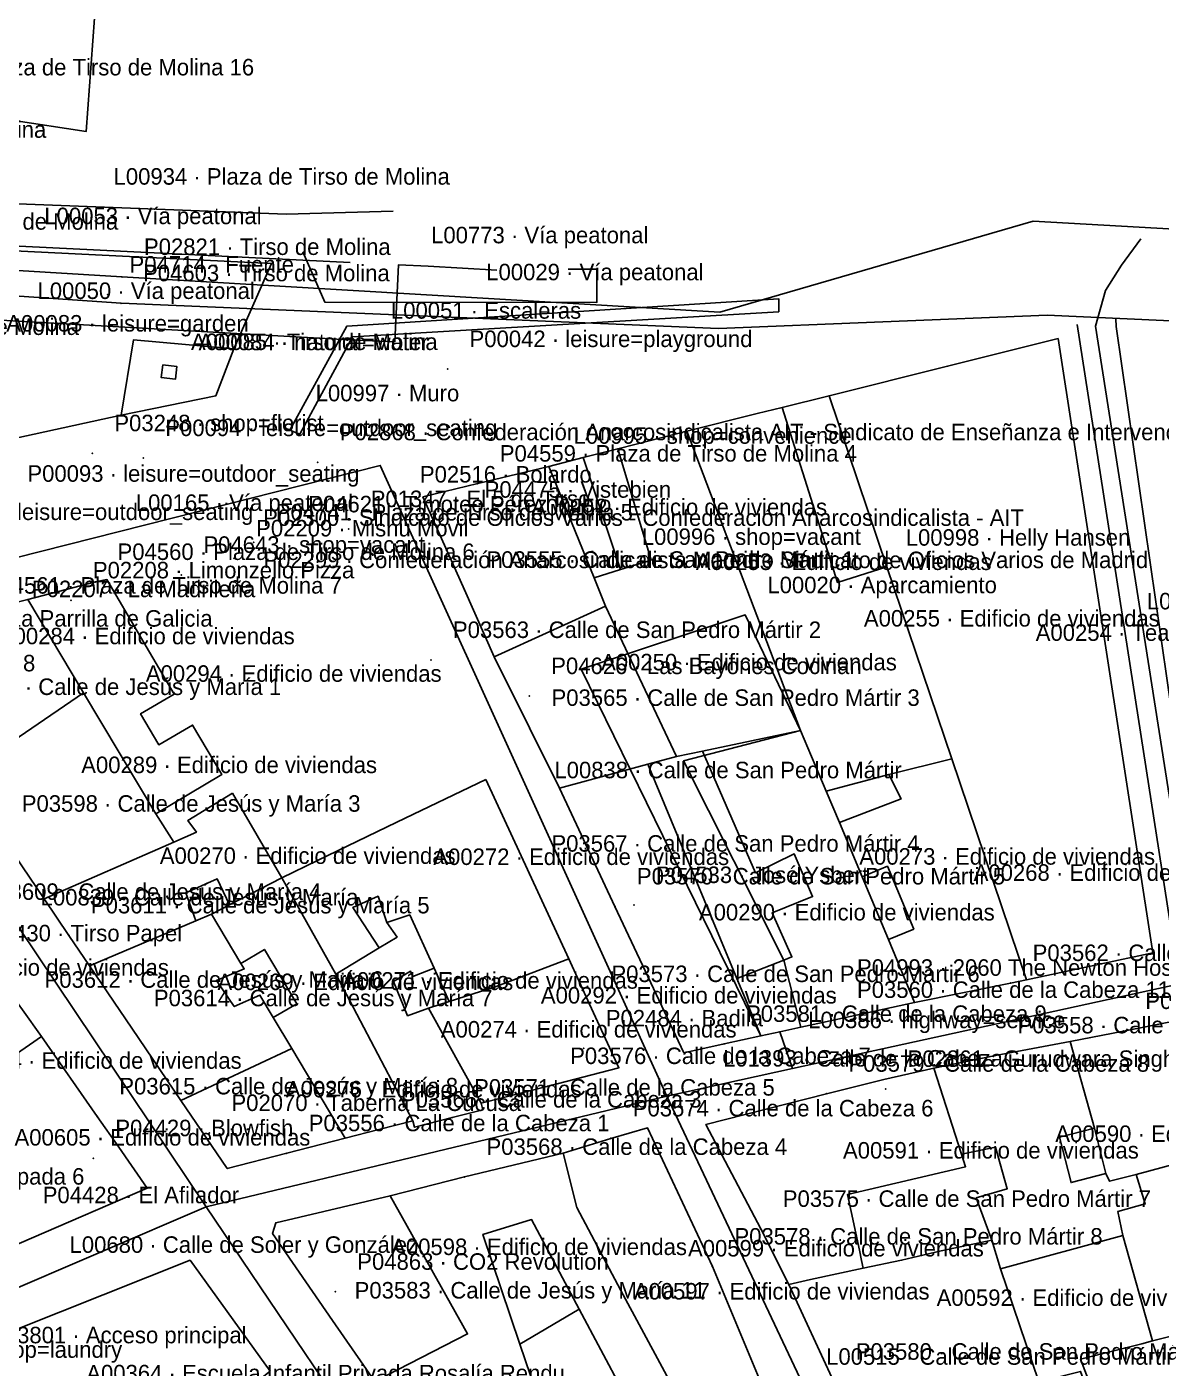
# Model space of a CAD drawing. Header units: metres. Extents: x 436207 to 441321, y 4465685 to 4475088.
# Drawn here: x 440239.6 to 440342.7, y 4473673.3 to 4473795.2 of the extents above; entities that cross this region are included whole.
import ezdxf

# ---------------------------------------------------------------- set-up
doc = ezdxf.new("R2010")
doc.units = ezdxf.units.M
for name, color, linetype, true_color in [('G_A_EDI', 7, 'CONTINUOUS', 0xa4a4a4), ('G_A_EQU', 7, 'CONTINUOUS', 0x8e5aa4), ('G_A_PAT', 7, 'CONTINUOUS', 0xa63603), ('G_A_VER', 7, 'CONTINUOUS', 0x4d745d), ('G_L_ACC', 7, 'CONTINUOUS', 0xe68241), ('G_L_BAR', 7, 'CONTINUOUS', 0x333333), ('G_L_COM', 7, 'CONTINUOUS', 0xce3b37), ('G_L_EQU', 7, 'CONTINUOUS', 0x8e5aa4), ('G_L_INF', 7, 'CONTINUOUS', 0x777777), ('G_L_TRA', 7, 'CONTINUOUS', 0x376b91), ('G_L_VIA', 7, 'CONTINUOUS', 0x555555), ('G_P_BAR', 7, 'CONTINUOUS', 0x333333), ('G_P_COM', 7, 'CONTINUOUS', 0xce3b37), ('G_P_EQU', 7, 'CONTINUOUS', 0x8e5aa4), ('G_P_MOB', 7, 'CONTINUOUS', 0x268c9e), ('G_P_PAT', 7, 'CONTINUOUS', 0xa63603), ('G_P_TRA', 7, 'CONTINUOUS', 0x376b91), ('G_P_UMB', 7, 'CONTINUOUS', 0x9e6a39), ('G_P_VER', 7, 'CONTINUOUS', 0x4d745d), ('T_A_EDI', 7, 'CONTINUOUS', 0xa4a4a4), ('T_A_EQU', 7, 'CONTINUOUS', 0x8e5aa4), ('T_A_PAT', 7, 'CONTINUOUS', 0xa63603), ('T_A_VER', 7, 'CONTINUOUS', 0x4d745d), ('T_L_ACC', 7, 'CONTINUOUS', 0xe68241), ('T_L_BAR', 7, 'CONTINUOUS', 0x333333), ('T_L_COM', 7, 'CONTINUOUS', 0xce3b37), ('T_L_EQU', 7, 'CONTINUOUS', 0x8e5aa4), ('T_L_INF', 7, 'CONTINUOUS', 0x777777), ('T_L_TRA', 7, 'CONTINUOUS', 0x376b91), ('T_L_VIA', 7, 'CONTINUOUS', 0x555555), ('T_P_BAR', 7, 'CONTINUOUS', 0x333333), ('T_P_COM', 7, 'CONTINUOUS', 0xce3b37), ('T_P_EQU', 7, 'CONTINUOUS', 0x8e5aa4), ('T_P_MOB', 7, 'CONTINUOUS', 0x268c9e), ('T_P_PAT', 7, 'CONTINUOUS', 0xa63603), ('T_P_TRA', 7, 'CONTINUOUS', 0x376b91), ('T_P_UMB', 7, 'CONTINUOUS', 0x9e6a39), ('T_P_VER', 7, 'CONTINUOUS', 0x4d745d)]:
    doc.layers.add(name, color=color, linetype=linetype, true_color=true_color)

msp = doc.modelspace()

# ---------------------------------------------------------------- linework, layer by layer
at = {"layer": 'G_A_EDI'}
msp.add_lwpolyline([(440245.77, 4473795.95), (440245.02, 4473785.66), (440224.72, 4473788.75), (440208.04, 4473791.28), (440211.06, 4473801.24)], dxfattribs=at)
for points in [[(440312.52, 4473761.63), (440308.26, 4473760.57), (440305.99, 4473760.02), (440299.59, 4473758.42), (440309.92, 4473731.21), (440312.24, 4473725.69), (440317.94, 4473727.22), (440323.67, 4473728.63), (440317.76, 4473746.1)], [(440299.59, 4473758.42), (440294.98, 4473757.23), (440293.32, 4473756.82), (440290.18, 4473756.01), (440287.05, 4473755.2), (440291.16, 4473745.1), (440292.21, 4473742.5), (440298.64, 4473728.86), (440301.03, 4473729.34), (440309.92, 4473731.21)], [(440292.21, 4473742.5), (440291.16, 4473745.1), (440287.05, 4473755.2), (440280.6, 4473753.65), (440275.62, 4473752.44), (440279.39, 4473744), (440282.1, 4473737.92)], [(440239.72, 4473743.12), (440245.87, 4473744.71), (440246.9, 4473744.93), (440253.02, 4473734.53), (440249.96, 4473732.74), (440251.62, 4473729.92), (440254.68, 4473731.71), (440257.33, 4473727.2), (440251.35, 4473723.65), (440244.79, 4473734.64)], [(440233.64, 4473727.02), (440229.97, 4473732.44), (440225.21, 4473739.46), (440233.8, 4473741.65), (440239.72, 4473743.12), (440244.79, 4473734.64)], [(440282.1, 4473737.92), (440285.3, 4473731.45), (440288.02, 4473725.96), (440296.04, 4473728.15), (440298.64, 4473728.86), (440292.21, 4473742.5)], [(440241.2, 4473715.9), (440237.17, 4473721.83), (440233.64, 4473727.02), (440244.79, 4473734.64), (440251.35, 4473723.65), (440252.97, 4473721.05)], [(440320.29, 4473706.49), (440313.05, 4473704.91), (440309.94, 4473704.24), (440308.04, 4473703.83), (440306.32, 4473703.45), (440304.14, 4473708.68), (440308.39, 4473710.33), (440309.14, 4473710.63), (440307.34, 4473714.64), (440311.02, 4473716.12), (440309.35, 4473719.99), (440305.82, 4473718.28), (440301.03, 4473729.34), (440309.92, 4473731.21), (440312.24, 4473725.69), (440313.47, 4473722.84), (440315.52, 4473717.92), (440317.9, 4473712.21)], [(440288.02, 4473725.96), (440293.06, 4473715.22), (440299.31, 4473701.93), (440302.97, 4473702.73), (440306.32, 4473703.45), (440304.14, 4473708.68), (440296.04, 4473728.15)], [(440330.45, 4473708.55), (440329.01, 4473708.26), (440320.29, 4473706.49), (440317.9, 4473712.21), (440320.21, 4473713.17), (440317.82, 4473718.88), (440315.52, 4473717.92), (440313.47, 4473722.84), (440319.05, 4473725), (440317.94, 4473727.22), (440323.67, 4473728.63)], [(440281.34, 4473726.77), (440285.29, 4473718.2), (440288.86, 4473710.45), (440282.26, 4473707.96), (440277.99, 4473706.59), (440276.63, 4473709.61), (440274.42, 4473714.45), (440272.33, 4473713.75), (440271.54, 4473716.15), (440269.25, 4473715.13), (440271.63, 4473711.46), (440267.71, 4473709.08), (440262.81, 4473717.83), (440266.03, 4473719.41), (440273.24, 4473722.88)], [(440258.32, 4473725.52), (440262.81, 4473717.83), (440258.05, 4473715.36), (440256.91, 4473717.74), (440254.06, 4473716.45), (440254.98, 4473713.91), (440245.33, 4473709.82), (440243.45, 4473712.59), (440241.2, 4473715.9), (440252.97, 4473721.05), (440255.04, 4473721.98), (440254.26, 4473723.04)], [(440256.42, 4473714.52), (440258.05, 4473715.36), (440262.81, 4473717.83), (440267.71, 4473709.08), (440274.7, 4473695.74), (440271.61, 4473694.94), (440268.54, 4473694.15), (440263.69, 4473702.32), (440262.02, 4473705.12), (440264.15, 4473706.38), (440261.21, 4473711.31), (440259.08, 4473710.05)], [(440253.62, 4473697.59), (440249.17, 4473704.15), (440245.33, 4473709.82), (440254.98, 4473713.91), (440256.42, 4473714.52), (440259.08, 4473710.05), (440259.38, 4473709.55), (440256.86, 4473708.5), (440258.47, 4473706.12), (440260.81, 4473707.16), (440262.02, 4473705.12), (440263.69, 4473702.32)], [(440276.12, 4473705.99), (440280.91, 4473697.34), (440281.05, 4473696.75), (440278.26, 4473696.03), (440274.85, 4473695.16), (440274.7, 4473695.74), (440267.71, 4473709.08), (440271.63, 4473711.46), (440273.26, 4473712.44), (440272.33, 4473713.75), (440274.42, 4473714.45), (440276.63, 4473709.61), (440274.71, 4473708.85), (440274.5, 4473709.33), (440272.95, 4473708.41), (440274.22, 4473705.29)], [(440288.86, 4473710.45), (440290.74, 4473706.35), (440292.39, 4473702.81), (440293.42, 4473700.56), (440286.99, 4473698.9), (440280.91, 4473697.34), (440276.12, 4473705.99), (440277.99, 4473706.59), (440282.26, 4473707.96)], [(440217.41, 4473694.92), (440220.93, 4473689.54), (440240.96, 4473703.41), (440239.24, 4473705.83), (440237.28, 4473708.54), (440226.86, 4473701.41), (440228.23, 4473699.47), (440225.28, 4473697.52), (440223.97, 4473699.42)], [(440337.99, 4473690.25), (440337.67, 4473690.94), (440336.62, 4473695.07), (440334.42, 4473702.96), (440339.25, 4473703.9), (440344.79, 4473704.98), (440347.44, 4473694.18), (440347.79, 4473692.85), (440340.41, 4473690.85)], [(440220.93, 4473689.54), (440227.86, 4473679.79), (440240.05, 4473685.07), (440250.57, 4473689.63), (440247.99, 4473693.34), (440246.03, 4473696.14), (440240.96, 4473703.41)], [(440263.69, 4473702.32), (440268.54, 4473694.15), (440263.24, 4473692.79), (440257.83, 4473691.4), (440253.62, 4473697.59)], [(440336.62, 4473695.07), (440333.44, 4473694.25), (440334.51, 4473690.12), (440337.67, 4473690.94), (440337.99, 4473690.25), (440340.41, 4473690.85), (440341.24, 4473688.19), (440338.76, 4473687.5), (440339.19, 4473685.31), (440328.08, 4473682.3), (440327.31, 4473684.89), (440325.89, 4473688.74), (440328.71, 4473689.56), (440327.63, 4473693.34), (440324.55, 4473692.7), (440322.02, 4473700.54), (440327.64, 4473701.69), (440334.42, 4473702.96)], [(440322.02, 4473700.54), (440317.5, 4473699.5), (440312.27, 4473698.2), (440301.32, 4473695.41), (440306.31, 4473685.92), (440308.85, 4473680.86), (440310.84, 4473681.31), (440315.62, 4473682.35), (440315.45, 4473683.05), (440315.28, 4473683.99), (440314.2, 4473689.05), (440324.91, 4473691.56), (440324.55, 4473692.7)], [(440288.36, 4473692.79), (440292.68, 4473694.14), (440296.03, 4473695.1), (440301.92, 4473682.49), (440307.21, 4473669.79), (440303.87, 4473668.39), (440301.1, 4473666.39), (440293.6, 4473680.33), (440289.61, 4473687.87)], [(440275.89, 4473663.44), (440270.61, 4473671.64), (440271.25, 4473672.04), (440279.67, 4473676.38), (440272.63, 4473688.93), (440279.39, 4473690.64), (440288.36, 4473692.79), (440289.61, 4473687.87), (440293.6, 4473680.33), (440301.1, 4473666.39), (440298.34, 4473664.18), (440297.82, 4473665.04), (440294.94, 4473663.22), (440294.73, 4473663.03), (440293.06, 4473665.56), (440295.71, 4473667.54), (440289.81, 4473678.61), (440285.48, 4473686.76), (440281.06, 4473685.41), (440284.43, 4473675.44), (440286.4, 4473669.66)], [(440347.79, 4473692.85), (440349.72, 4473685.53), (440351.65, 4473678.2), (440341.9, 4473675.74), (440339.19, 4473685.31), (440338.76, 4473687.5), (440341.24, 4473688.19), (440340.41, 4473690.85)], [(440271.25, 4473672.04), (440267.41, 4473677.59), (440261.95, 4473685.49), (440262.25, 4473686.47), (440272.63, 4473688.93), (440279.67, 4473676.38)], [(440316.43, 4473664.26), (440336.26, 4473670.49), (440335.35, 4473672.97), (440331.57, 4473672.01), (440328.08, 4473682.3), (440327.31, 4473684.89), (440322.69, 4473683.91), (440319.1, 4473683.07), (440315.62, 4473682.35), (440310.84, 4473681.31), (440308.85, 4473680.86), (440312.94, 4473672.03)], [(440351.65, 4473678.2), (440352.37, 4473675.71), (440353.99, 4473670.81), (440338.47, 4473665.79), (440336.68, 4473670.59), (440335.37, 4473674.08), (440340.94, 4473675.48), (440341.9, 4473675.74)]]:
    msp.add_lwpolyline(points, close=True, dxfattribs=at)
at = {"layer": 'G_A_EQU'}
for points in [[(440333.32, 4473766.84), (440323.28, 4473764.32), (440312.52, 4473761.63), (440317.76, 4473746.1), (440323.67, 4473728.63), (440330.45, 4473708.55), (440341.93, 4473711.02)], [(440261.73, 4473672.99), (440254.46, 4473683.07), (440234.75, 4473675.22), (440234.29, 4473673.52), (440233.75, 4473671.56), (440243.06, 4473658.06), (440248.97, 4473662.79), (440246.32, 4473666.09), (440253.52, 4473671.85), (440256.18, 4473668.55)]]:
    msp.add_lwpolyline(points, close=True, dxfattribs=at)
at = {"layer": 'G_A_PAT'}
msp.add_lwpolyline([(440251.97, 4473764.44), (440251.84, 4473763.28), (440253.12, 4473763.13), (440253.25, 4473764.3)], close=True, dxfattribs=at)
at = {"layer": 'G_A_VER'}
for points in [[(440225.56, 4473775.43), (440222.25, 4473765.05), (440225.7, 4473754.97), (440248.19, 4473759.87), (440249.33, 4473766.72), (440258.45, 4473765.9), (440261.86, 4473773.67)], [(440248.19, 4473759.87), (440249.33, 4473766.72), (440258.45, 4473765.9), (440256.8, 4473761.64)], [(440286.4, 4473669.66), (440275.89, 4473663.44), (440277.15, 4473661.86), (440278.36, 4473660.34), (440283.31, 4473655.97), (440294.73, 4473663.03), (440293.06, 4473665.56), (440295.71, 4473667.54), (440289.81, 4473678.61), (440284.43, 4473675.44)]]:
    msp.add_lwpolyline(points, close=True, dxfattribs=at)
at = {"layer": 'G_L_ACC'}
msp.add_lwpolyline([(440268.34, 4473766.75), (440273.07, 4473766.53)], dxfattribs=at)
at = {"layer": 'G_L_BAR'}
for points in [[(440307.96, 4473769.26), (440307.94, 4473770.45), (440268.69, 4473767.95), (440263.52, 4473758.5), (440264.43, 4473758.13), (440269.22, 4473766.98), (440307.96, 4473769.26)], [(440343.72, 4473712.33), (440335.06, 4473768.11)], [(440338.56, 4473768.63), (440338.59, 4473767.94), (440346.33, 4473714.31)]]:
    msp.add_lwpolyline(points, dxfattribs=at)
at = {"layer": 'G_L_COM'}
for points in [[(440308.26, 4473760.57), (440313.28, 4473744.67), (440317.76, 4473746.1), (440312.52, 4473761.63), (440308.26, 4473760.57)], [(440293.32, 4473756.82), (440296.34, 4473746.68), (440293.58, 4473745.85), (440290.18, 4473756.01), (440293.32, 4473756.82)], [(440293.58, 4473745.85), (440291.16, 4473745.1), (440287.05, 4473755.2), (440290.18, 4473756.01), (440293.58, 4473745.85)]]:
    msp.add_lwpolyline(points, dxfattribs=at)
at = {"layer": 'G_L_EQU'}
msp.add_lwpolyline([(440306.32, 4473703.45), (440289.98, 4473736.78), (440304.9, 4473741.72), (440309.92, 4473731.21), (440299.3, 4473728.45), (440308.39, 4473710.33), (440309.94, 4473704.24), (440308.04, 4473703.83), (440306.32, 4473703.45)], dxfattribs=at)
at = {"layer": 'G_L_INF'}
for points in [[(440393.51, 4473531.28), (440393.03, 4473534.32), (440384.94, 4473566.18), (440380.12, 4473582.96), (440360.57, 4473657.93), (440346.04, 4473708.54), (440336.73, 4473767.96), (440337.62, 4473771.2), (440339.07, 4473773.51), (440340.84, 4473775.9)], [(440273.34, 4473751.75), (440297.77, 4473697.99)], [(440221.85, 4473738.7), (440255.92, 4473687.92)], [(440346.04, 4473708.54), (440309.19, 4473700.49), (440297.77, 4473697.99), (440255.92, 4473687.92)], [(440297.77, 4473697.99), (440311.92, 4473668.03), (440321.92, 4473644.77)], [(440255.92, 4473687.92), (440227.1, 4473675.57)], [(440255.92, 4473687.92), (440274.6, 4473660.22), (440286.5, 4473648.32), (440298.66, 4473636.99), (440334.47, 4473605.01), (440367.38, 4473556.32), (440379.81, 4473529.39), (440387.75, 4473528.58), (440393.51, 4473531.28)]]:
    msp.add_lwpolyline(points, dxfattribs=at)
at = {"layer": 'G_L_TRA'}
for points in [[(440280.42, 4473976.66), (440192.41, 4473929.48), (440172.32, 4473912.9), (440161.08, 4473899.06), (440148.17, 4473877.04), (440143.14, 4473857.46), (440142.76, 4473832.18), (440147.44, 4473811.5), (440159.06, 4473792.62), (440169.6, 4473784.4), (440183.43, 4473778.65), (440199, 4473775.45), (440248.27, 4473772.43), (440302.6, 4473769.23), (440331.07, 4473777.49), (440622.59, 4473761)], [(440191.39, 4473931.08), (440170.93, 4473914), (440159.66, 4473900.55), (440146.93, 4473877.76), (440141.47, 4473857.43), (440141.15, 4473832.03), (440145.7, 4473811.14), (440157.57, 4473791.61), (440168.34, 4473783.05), (440182.99, 4473776.95), (440198.34, 4473773.47), (440248.19, 4473770.04), (440302.47, 4473767.76), (440332.34, 4473768.95), (440622.34, 4473755.66)], [(440209.44, 4473776.69), (440269, 4473773.76)], [(440208.86, 4473770.1), (440268.34, 4473766.75)]]:
    msp.add_lwpolyline(points, dxfattribs=at)
at = {"layer": 'G_L_VIA'}
for points in [[(440218.29, 4473781.24), (440227.01, 4473779.54), (440263.2, 4473778.14), (440272.9, 4473778.42)], [(440288.82, 4473773.15), (440291.41, 4473773.15), (440291.41, 4473770.11), (440266.71, 4473770.14), (440264.69, 4473774.73)], [(440282.33, 4473773.06), (440276.08, 4473773.4), (440273.4, 4473773.54), (440273.07, 4473766.53)], [(440219.55, 4473742.08), (440271.73, 4473755.3), (440273.34, 4473751.75)], [(440309.19, 4473700.49), (440308.04, 4473703.83)]]:
    msp.add_lwpolyline(points, dxfattribs=at)
at = {"layer": 'G_P_BAR'}
msp.add_point((440273.34, 4473751.75), dxfattribs=at)
at = {"layer": 'G_P_COM'}
for p in [(440245.58, 4473756.41), (440266.06, 4473755.59), (440279.22, 4473750.37), (440258.46, 4473746.85), (440253.67, 4473745.36), (440259.12, 4473743.97), (440285.27, 4473734.34), (440245.67, 4473692.34), (440267.65, 4473680.2)]:
    msp.add_point(p, dxfattribs=at)
at = {"layer": 'G_P_EQU'}
for p in [(440268.87, 4473749.52), (440259.1, 4473747.81), (440243.63, 4473743.04), (440290.23, 4473702.32), (440317.65, 4473698.64), (440256.22, 4473694.63)]:
    msp.add_point(p, dxfattribs=at)
at = {"layer": 'G_P_MOB'}
msp.add_point((440246.96, 4473770.83), dxfattribs=at)
at = {"layer": 'G_P_PAT'}
for p in [(440263.19, 4473749.04), (440294.79, 4473715.35), (440313.05, 4473706.92)]:
    msp.add_point(p, dxfattribs=at)
at = {"layer": 'G_P_TRA'}
for p in [(440248.27, 4473772.43), (440248.19, 4473770.04)]:
    msp.add_point(p, dxfattribs=at)
at = {"layer": 'G_P_UMB'}
for p in [(440277.85, 4473764.06), (440280.6, 4473753.65), (440260.25, 4473748.3), (440245.87, 4473744.71), (440279.39, 4473744), (440276.34, 4473737.62), (440285.3, 4473731.45), (440285.29, 4473718.2), (440293.06, 4473715.22), (440243.45, 4473712.59), (440329.01, 4473708.26), (440290.74, 4473706.35), (440313.05, 4473704.91), (440249.17, 4473704.15), (440339.25, 4473703.9), (440302.97, 4473702.73), (440327.64, 4473701.69), (440286.99, 4473698.9), (440312.27, 4473698.2), (440246.03, 4473696.14), (440278.26, 4473696.03), (440271.61, 4473694.94), (440292.68, 4473694.14), (440263.24, 4473692.79), (440279.39, 4473690.64), (440306.31, 4473685.92), (440301.92, 4473682.49), (440267.41, 4473677.59)]:
    msp.add_point(p, dxfattribs=at)
at = {"layer": 'G_P_VER'}
msp.add_point((440250.21, 4473755.97), dxfattribs=at)

# ---------------------------------------------------------------- texts
at = {"layer": 'T_A_EDI'}
for s, p in [('A00252 · Edificio de viviendas', (440285.46, 4473750.77)), ('A00253 · Edificio de viviendas', (440300.41, 4473745.8)), ('A00255 · Edificio de viviendas', (440315.68, 4473740.66)), ('A00284 · Edificio de viviendas', (440237.09, 4473739.05)), ('A00250 · Edificio de viviendas', (440291.8, 4473736.68)), ('A00294 · Edificio de viviendas', (440250.44, 4473735.64)), ('A00289 · Edificio de viviendas', (440244.57, 4473727.34)), ('A00270 · Edificio de viviendas', (440251.71, 4473719.09)), ('A00272 · Edificio de viviendas', (440276.56, 4473718.99)), ('A00273 · Edificio de viviendas', (440315.26, 4473719.02)), ('A00268 · Edificio de viviendas', (440325.65, 4473717.55)), ('A00290 · Edificio de viviendas', (440300.69, 4473713.95)), ('A00603 · Edificio de viviendas', (440225.66, 4473708.93)), ('A00271 · Edificio de viviendas', (440268.27, 4473707.75)), ('A00269 · Edificio de viviendas', (440256.95, 4473707.62)), ('A00292 · Edificio de viviendas', (440286.33, 4473706.4)), ('A00274 · Edificio de viviendas', (440277.24, 4473703.31)), ('A00604 · Edificio de viviendas', (440232.27, 4473700.47)), ('A00276 · Edificio de viviendas', (440263.16, 4473697.87)), ('A00605 · Edificio de viviendas', (440238.51, 4473693.49)), ('A00590 · Edificio de viviendas', (440333.07, 4473693.82)), ('A00591 · Edificio de viviendas', (440313.78, 4473692.31)), ('A00598 · Edificio de viviendas', (440272.73, 4473683.54)), ('A00599 · Edificio de viviendas', (440299.7, 4473683.41)), ('A00597 · Edificio de viviendas', (440294.77, 4473679.5)), ('A00592 · Edificio de viviendas', (440322.29, 4473678.92))]:
    msp.add_text(s, height=1.5, dxfattribs=at).set_placement(p)
at = {"layer": 'T_A_EQU'}
for s, p in [('A00254 · Teatro Nuevo Apolo', (440331.29, 4473739.36)), ('A00364 · Escuela Infantil Privada Rosalía Rendu', (440245.03, 4473672.06))]:
    msp.add_text(s, height=1.5, dxfattribs=at).set_placement(p)
at = {"layer": 'T_A_PAT'}
msp.add_text('A00085 · Tirso de Molina', height=1.5, dxfattribs=at).set_placement((440254.54, 4473765.79))
at = {"layer": 'T_A_VER'}
for s, p in [('A00083 · leisure=garden', (440237.76, 4473767.47)), ('A00084 · natural=water', (440255.23, 4473765.77))]:
    msp.add_text(s, height=1.5, dxfattribs=at).set_placement(p)
at = {"layer": 'T_L_ACC'}
msp.add_text('L00051 · Escaleras', height=1.5, dxfattribs=at).set_placement((440272.71, 4473768.64))
at = {"layer": 'T_L_BAR'}
for s, p in [('L00997 · Muro', (440265.87, 4473761.13)), ('L00999 · barrier=kerb', (440341.39, 4473742.22))]:
    msp.add_text(s, height=1.5, dxfattribs=at).set_placement(p)
at = {"layer": 'T_L_COM'}
for s, p in [('L00995 · shop=convenience', (440289.3, 4473757.27)), ('L00996 · shop=vacant', (440295.5, 4473748.08)), ('L00998 · Helly Hansen', (440319.48, 4473748.01))]:
    msp.add_text(s, height=1.5, dxfattribs=at).set_placement(p)
at = {"layer": 'T_L_EQU'}
msp.add_text('L00020 · Aparcamiento', height=1.5, dxfattribs=at).set_placement((440306.91, 4473743.69))
at = {"layer": 'T_L_INF'}
for s, p in [('L00838 · Calle de San Pedro Mártir', (440287.56, 4473726.87)), ('L00839 · Calle de Jesús y María', (440240.88, 4473715.31)), ('L01393 · Calle de la Cabeza', (440302.88, 4473700.67)), ('L00680 · Calle de Soler y González', (440243.51, 4473683.74)), ('L00515 · Calle de San Pedro Mártir', (440312.25, 4473673.57))]:
    msp.add_text(s, height=1.5, dxfattribs=at).set_placement(p)
at = {"layer": 'T_L_TRA'}
for s, p in [('L00053 · Vía peatonal', (440241.22, 4473777.23)), ('L00050 · Vía peatonal', (440240.6, 4473770.43))]:
    msp.add_text(s, height=1.5, dxfattribs=at).set_placement(p)
at = {"layer": 'T_L_VIA'}
for s, p in [('L00392 · Plaza de Tirso de Molina', (440210.84, 4473785.08)), ('L00934 · Plaza de Tirso de Molina', (440247.51, 4473780.82)), ('L00773 · Vía peatonal', (440276.36, 4473775.49)), ('L00029 · Vía peatonal', (440281.37, 4473772.13)), ('L00165 · Vía peatonal', (440249.53, 4473751.17)), ('L00386 · highway=service', (440310.62, 4473704.16))]:
    msp.add_text(s, height=1.5, dxfattribs=at).set_placement(p)
at = {"layer": 'T_P_BAR'}
msp.add_text('P02516 · Bolardo', height=1.5, dxfattribs=at).set_placement((440275.34, 4473753.75))
at = {"layer": 'T_P_COM'}
for s, p in [('P03248 · shop=florist', (440247.58, 4473758.41)), ('P02868 · Confederación Anarcosindicalista AIT - Sindicato de Enseñanza e Intervención Social Madrid', (440268.06, 4473757.59)), ('P04475 · Vistebien', (440281.22, 4473752.37)), ('P02209 · Mishu Móvil', (440260.46, 4473748.85)), ('P04643 · shop=vacant', (440255.67, 4473747.36)), ('P02299 · Confederación Anarcosindicalista Madrid - Sindicato de Oficios Varios de Madrid', (440261.12, 4473745.97)), ('P04626 · Las Bayones Cocinan', (440287.27, 4473736.34)), ('P04430 · Tirso Papel', (440234.9, 4473712.05)), ('P04429 · Blowfish', (440247.67, 4473694.34)), ('P04428 · El Afilador', (440241.07, 4473688.25)), ('P04863 · CO2 Revolution', (440269.65, 4473682.2)), ('P00313 · shop=laundry', (440227.49, 4473674.2))]:
    msp.add_text(s, height=1.5, dxfattribs=at).set_placement(p)
at = {"layer": 'T_P_EQU'}
for s, p in [('P01347 · El 5 de Tirso', (440270.87, 4473751.52)), ('P02300 · Sindicato de Oficios Varios - Confederación Anarcosindicalista - AIT', (440261.1, 4473749.81)), ('P02208 · Limonzello Pizza', (440245.63, 4473745.04)), ('P02207 · La Madrileña', (440240.09, 4473743.33)), ('P02555 · La Parrilla de Galicia', (440229.3, 4473740.65)), ('P02484 · Badila', (440292.23, 4473704.32)), ('P02861 · Gurudwara Singh Sabha', (440319.65, 4473700.64)), ('P02070 · Taberna La Cucusa', (440258.22, 4473696.63))]:
    msp.add_text(s, height=1.5, dxfattribs=at).set_placement(p)
at = {"layer": 'T_P_MOB'}
msp.add_text('P04714 · Fuente', height=1.5, dxfattribs=at).set_placement((440248.96, 4473772.83))
at = {"layer": 'T_P_PAT'}
for s, p in [('P04621 · Timoteo Pérez Rubio', (440265.19, 4473751.04)), ('P04533 · José Ysbert', (440296.79, 4473717.35)), ('P04993 · 2060 The Newton Hostel', (440315.05, 4473708.92))]:
    msp.add_text(s, height=1.5, dxfattribs=at).set_placement(p)
at = {"layer": 'T_P_TRA'}
for s, p in [('P02206 · Tirso de Molina', (440225.52, 4473776.73)), ('P02821 · Tirso de Molina', (440250.27, 4473774.43)), ('P04603 · Tirso de Molina', (440250.19, 4473772.04)), ('P04604 · Tirso de Molina', (440221.96, 4473767.16))]:
    msp.add_text(s, height=1.5, dxfattribs=at).set_placement(p)
at = {"layer": 'T_P_UMB'}
for s, p in [('P04566 · Plaza de Tirso de Molina 16', (440226.72, 4473790.75)), ('P00042 · leisure=playground', (440279.85, 4473766.06)), ('P04559 · Plaza de Tirso de Molina 4', (440282.6, 4473755.65)), ('P04741 · Plaza de Tirso de Molina 5', (440262.25, 4473750.3)), ('P04560 · Plaza de Tirso de Molina 6', (440247.87, 4473746.71)), ('P03555 · Calle de San Pedro Mártir 1', (440281.39, 4473746)), ('P04561 · Plaza de Tirso de Molina 7', (440235.8, 4473743.65)), ('P03563 · Calle de San Pedro Mártir 2', (440278.34, 4473739.62)), ('P00060 · Plaza de Tirso de Molina 8', (440207.95, 4473736.59)), ('P03582 · Calle de Jesús y María 1', (440231.97, 4473734.44)), ('P03565 · Calle de San Pedro Mártir 3', (440287.3, 4473733.45)), ('P03598 · Calle de Jesús y María 3', (440239.17, 4473723.83)), ('P03567 · Calle de San Pedro Mártir 4', (440287.29, 4473720.2)), ('P03570 · Calle de San Pedro Mártir 5', (440295.06, 4473717.22)), ('P03609 · Calle de Jesús y María 4', (440235.61, 4473715.82)), ('P03611 · Calle de Jesús y María 5', (440245.45, 4473714.59)), ('P03562 · Calle de la Cabeza 13', (440331.01, 4473710.26)), ('P03612 · Calle de Jesús y María 6', (440241.24, 4473707.83)), ('P03573 · Calle de San Pedro Mártir 6', (440292.74, 4473708.35)), ('P03560 · Calle de la Cabeza 11', (440315.05, 4473706.91)), ('P03614 · Calle de Jesús y María 7', (440251.17, 4473706.15)), ('P03561 · Calle de la Cabeza 12', (440341.25, 4473705.9)), ('P03581 · Calle de la Cabeza 9', (440304.97, 4473704.73)), ('P03558 · Calle de la Cabeza 10', (440329.64, 4473703.69)), ('P03576 · Calle de la Cabeza 7', (440288.99, 4473700.9)), ('P03579 · Calle de la Cabeza 8', (440314.27, 4473700.2)), ('P03615 · Calle de Jesús y María 8', (440248.03, 4473698.14)), ('P03571 · Calle de la Cabeza 5', (440280.26, 4473698.03)), ('P03566 · Calle de la Cabeza 3', (440273.61, 4473696.94)), ('P03574 · Calle de la Cabeza 6', (440294.68, 4473696.14)), ('P03556 · Calle de la Cabeza 1', (440265.24, 4473694.79)), ('P03568 · Calle de la Cabeza 4', (440281.39, 4473692.64)), ('P03796 · Calle de la Espada 6', (440217.65, 4473689.94)), ('P03575 · Calle de San Pedro Mártir 7', (440308.31, 4473687.92)), ('P03578 · Calle de San Pedro Mártir 8', (440303.92, 4473684.49)), ('P03583 · Calle de Jesús y María 11', (440269.41, 4473679.59)), ('P03801 · Acceso principal', (440236.29, 4473675.52)), ('P03580 · Calle de San Pedro Mártir 9', (440314.94, 4473674.03))]:
    msp.add_text(s, height=1.5, dxfattribs=at).set_placement(p)
at = {"layer": 'T_P_VER'}
for s, p in [('P00094 · leisure=outdoor_seating', (440252.21, 4473757.97)), ('P00093 · leisure=outdoor_seating', (440239.68, 4473753.82)), ('P00092 · leisure=outdoor_seating', (440230.04, 4473750.34))]:
    msp.add_text(s, height=1.5, dxfattribs=at).set_placement(p)

doc.saveas('drawing.dxf')
